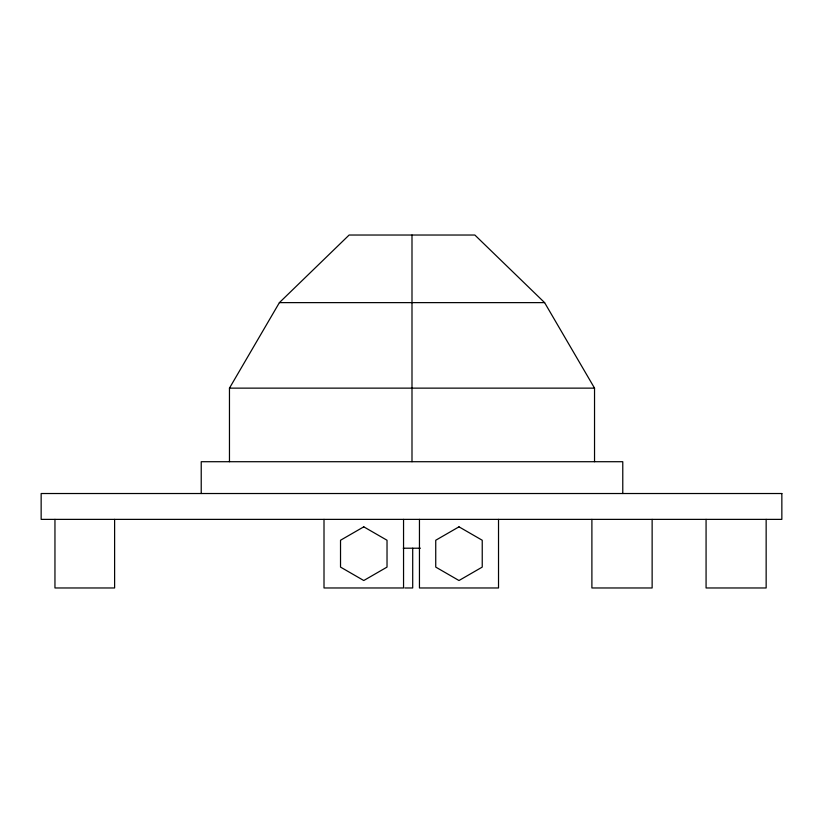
<?xml version="1.0" encoding="UTF-8"?>
<svg xmlns="http://www.w3.org/2000/svg" width="823" height="823" viewBox="0 0 823 823"><rect width="100%" height="100%" fill="white"/><g stroke="black" fill="none" stroke-linecap="round" stroke-linejoin="round"><path stroke-width="1.23" d="M229.463 461.713L229.463 388.137L279.398 302.627L349.137 235.028L474.85 235.028L544.6 302.627L594.535 388.137L594.535 461.713M279.398 302.627L544.6 302.627M229.463 388.137L594.535 388.137M403.239 548.211L420.399 548.211M404.813 587.972L412.704 587.972L412.704 548.211M766.151 519.375L766.151 587.972L706.072 587.972L706.072 519.375M652.135 519.375L652.135 587.972L591.891 587.972L591.891 519.375M622.774 493.522L622.774 461.713L201.224 461.713L201.224 493.522M498.522 519.375L498.522 587.972L419.452 587.972L419.452 519.375M411.994 235.028L411.994 461.713M403.548 519.375L403.548 587.972L324.005 587.972L324.005 519.375M114.613 519.375L114.613 587.972L54.956 587.972L54.956 519.375M363.776 526.833L340.527 540.248L340.527 567.098L363.776 580.524L387.026 567.098L387.026 540.248L363.776 526.833M458.987 526.833L435.737 540.248L435.737 567.098L458.987 580.524L482.237 567.098L482.237 540.248L458.987 526.833M781.85 493.522L41.15 493.522L41.15 519.375L781.85 519.375L781.85 493.522"/></g></svg>
